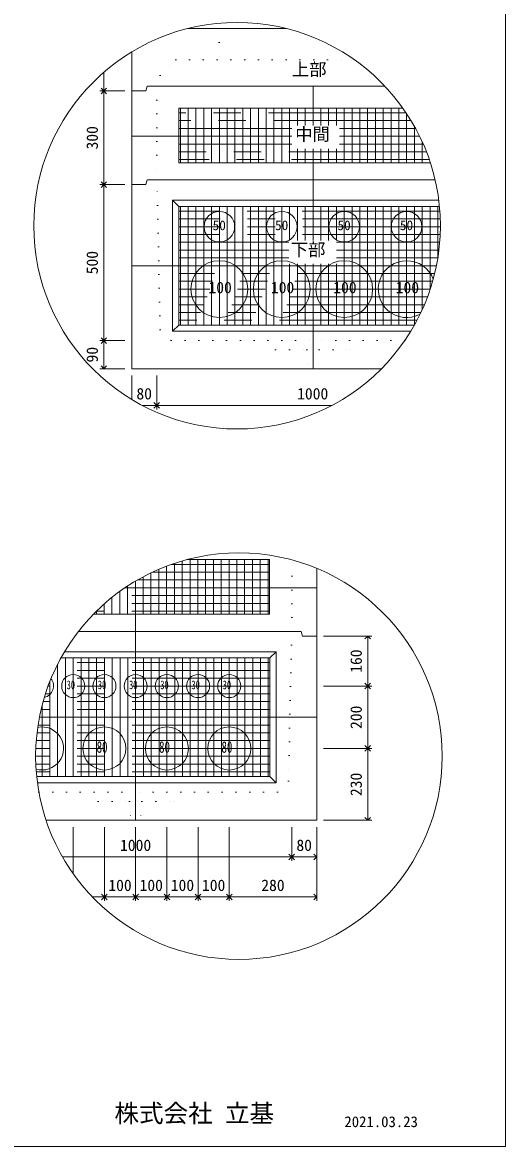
# Model space of a CAD drawing. Units: millimetres, scale not verified. Extents: x -4890 to 4890, y -2339 to 2340.
# Drawn here: x -2944 to -1830, y -1935 to 658 of the extents above; entities that cross this region are included whole.
import ezdxf
from ezdxf.enums import TextEntityAlignment as Align

# ---------------------------------------------------------------- set-up
doc = ezdxf.new("R2010")
doc.units = ezdxf.units.MM
doc.header["$LTSCALE"] = 10
for name, pattern in [('DASHED1', [1.8, 1.2, -0.6]), ('USER2', [50.8, 31.75, -6.35, 6.35, -6.35]), ('USER5', [3.185, 0.01, -3.175])]:
    doc.linetypes.add(name, pattern=pattern)
for name, color, linetype, lineweight in [('0-2_waku', 7, 'Continuous', 18), ('0-3_gaikei', 7, 'Continuous', 18), ('0-4_kakure', 7, 'DASHED1', 5), ('0-5_sunpou', 7, 'Continuous', 5), ('0-8_hole', 7, 'Continuous', 18), ('0-9_uchigawa', 6, 'Continuous', 18), ('0-E_文字１', 7, 'Continuous', 18), ('0-F_コア部分\u3000寸法補助線3', 150, 'USER2', 18), ('1-0_コア部分\u3000寸法補助線2', 150, 'USER2', 18), ('1-1_コア部分\u3000中心補助線', 1, 'Continuous', 18), ('1-2_コア部分\u3000寸法補助線', 7, 'USER2', 5), ('1-3_uchigawa2', 6, 'USER2', 18)]:
    doc.layers.add(name, color=color, linetype=linetype, lineweight=lineweight)
doc.styles.add('ＭＳ ゴシック', font='')
doc.styles.get('ＭＳ ゴシック').set_extended_font_data('MS Gothic')

# ---------------------------------------------------------------- blocks, each defined once
blk = doc.blocks.new('_Open90')
at = {"layer": '0-5_sunpou'}
blk.add_line((0, 0), (-1, 0), dxfattribs=at)
blk.add_lwpolyline([(-0.5, 0.5), (0, 0), (-0.5, -0.5)], dxfattribs=at)

msp = doc.modelspace()

# ---------------------------------------------------------------- linework, layer by layer
at = {"layer": '0-2_waku'}
for p in [(-1830.06, 2339.51), (-4890.06, -1935.49), (-4890.06, -1935.49), (-4890.06, -1935.49), (-4890.06, -1935.49)]:
    msp.add_line(p, (-1830.06, -1935.49), dxfattribs=at)
at = {"layer": '0-3_gaikei'}
for p, q in [((-2562.8, 643.87), (-2508.76, 643.87)), ((-2562.8, 643.87), (-2508.76, 643.87)), ((-2562.8, 643.87), (-2508.76, 643.87)), ((-2335.7, 643.87), (-2562.8, 643.87)), ((-2562.76, 643.87), (-2335.7, 643.87)), ((-2562.76, 643.87), (-2335.7, 643.87)), ((-2692.36, 499.87), (-2692.36, 589.88)), ((-2692.36, 499.87), (-2692.36, -140.93)), ((-2659.96, 499.87), (-2692.36, 499.87)), ((-2659.96, 499.87), (-2692.36, 499.87)), ((-2656.36, 510.67), (-2659.96, 499.87)), ((-2274.14, 510.67), (-2655.74, 510.67)), ((-2108.16, 510.67), (-2274.76, 510.67)), ((-2656.36, 294.67), (-2659.96, 283.87)), ((-2274.14, 294.67), (-2655.74, 294.67)), ((-1992.45, 294.67), (-2274.76, 294.67)), ((-2659.96, 283.87), (-2692.36, 283.87)), ((-2659.96, 283.87), (-2692.36, 283.87)), ((-2692.36, -140.93), (-2116.05, -140.93)), ((-2692.36, -140.93), (-2116.05, -140.93)), ((-2692.36, -140.93), (-2116.05, -140.93)), ((-2265.65, -959.52), (-2265.65, -601.57)), ((-2301.65, -747.12), (-2298.05, -757.92)), ((-2265.65, -757.92), (-2298.05, -757.92))]:
    msp.add_line(p, q, dxfattribs=at)
for points in [[(-2301.65, -747.12), (-2683.25, -747.12), (-2815.32, -747.12)], [(-2889.97, -1182.72), (-2265.65, -1182.72), (-2265.65, -757.92)], [(-2880.82, -1182.72), (-2265.65, -1182.72), (-2265.65, -757.92)]]:
    msp.add_lwpolyline(points, dxfattribs=at)
at = {"layer": '0-4_kakure', "linetype": 'USER5', "lineweight": 18}
for p, q in [((-2490.76, 643.87), (-2490.76, 655.98)), ((-2490.76, 643.87), (-2490.76, 571.87)), ((-2626.94, 535.87), (-2590.94, 571.87)), ((-2590.94, 571.87), (-2178.66, 571.87)), ((-2626.94, 535.87), (-2634.14, 510.67)), ((-2634.14, 510.67), (-2634.14, 294.67)), ((-2626.71, -50.93), (-2634.14, 294.67)), ((-2626.71, -50.93), (-2600.96, -76.13)), ((-2600.96, -76.13), (-2274.14, -76.13)), ((-2360.54, -97.73), (-2382.14, -76.13)), ((-2062.5, -76.13), (-2274.14, -76.13)), ((-2187.74, -97.73), (-2166.14, -76.13)), ((-2360.54, -97.73), (-2288.54, -97.73)), ((-2288.54, -97.73), (-2285.66, -140.93)), ((-2259.74, -97.73), (-2262.62, -140.93)), ((-2259.74, -97.73), (-2187.74, -97.73)), ((-2323.25, -747.12), (-2323.25, -581.99)), ((-2323.25, -747.12), (-2330.69, -1092.72)), ((-2330.69, -1092.72), (-2356.43, -1117.92)), ((-2906.49, -1117.92), (-2683.25, -1117.92)), ((-2769.65, -1139.52), (-2791.25, -1117.92)), ((-2769.65, -1139.52), (-2697.65, -1139.52)), ((-2697.65, -1139.52), (-2694.77, -1182.72)), ((-2356.43, -1117.92), (-2683.25, -1117.92)), ((-2668.85, -1139.52), (-2671.73, -1182.72)), ((-2668.85, -1139.52), (-2596.85, -1139.52)), ((-2596.85, -1139.52), (-2575.25, -1117.92))]:
    msp.add_line(p, q, dxfattribs=at)
at = {"layer": '0-5_sunpou', "color": 150, "lineweight": 18}
for p, q in [((-2756.67, 542.99), (-2756.67, 512.83)), ((-2708.2, 499.87), (-2766.03, 499.87)), ((-2724.04, 499.87), (-2766.03, 499.87)), ((-2756.67, 486.91), (-2756.67, 296.83)), ((-2708.2, 283.87), (-2766.03, 283.87)), ((-2708.2, 283.87), (-2766.03, 283.87)), ((-2756.67, 270.91), (-2756.67, -63.17)), ((-2708.2, -76.13), (-2766.03, -76.13)), ((-2724.04, -76.13), (-2766.03, -76.13)), ((-2756.67, -89.09), (-2756.67, -127.97)), ((-2708.2, -140.93), (-2766.03, -140.93)), ((-2692.36, -156.77), (-2692.36, -211.98)), ((-2634.76, -156.77), (-2634.76, -234.83)), ((-2634.76, -156.77), (-2634.76, -234.83)), ((-2668.57, -225.47), (-2647.72, -225.47)), ((-2621.8, -225.47), (-2229.93, -225.47)), ((-2249.81, -757.92), (-2138.5, -757.92)), ((-2147.86, -770.88), (-2147.86, -860.16)), ((-2249.81, -873.12), (-2138.5, -873.12)), ((-2249.81, -873.12), (-2138.5, -873.12)), ((-2147.86, -886.08), (-2147.86, -1004.16)), ((-2249.81, -1017.12), (-2138.5, -1017.12)), ((-2249.81, -1017.12), (-2138.5, -1017.12)), ((-2147.86, -1030.08), (-2147.86, -1169.76)), ((-2249.81, -1182.72), (-2138.5, -1182.72)), ((-2827.25, -1198.56), (-2827.25, -1306.36)), ((-2755.25, -1198.56), (-2755.25, -1369.02)), ((-2755.25, -1198.56), (-2755.25, -1369.02)), ((-2683.25, -1198.56), (-2683.25, -1369.02)), ((-2683.25, -1198.56), (-2683.25, -1369.02)), ((-2611.25, -1198.56), (-2611.25, -1369.02)), ((-2611.25, -1198.56), (-2611.25, -1369.02)), ((-2539.25, -1198.56), (-2539.25, -1369.02)), ((-2539.25, -1198.56), (-2539.25, -1369.02)), ((-2467.25, -1198.56), (-2467.25, -1369.02)), ((-2467.25, -1198.56), (-2467.25, -1369.02)), ((-2323.25, -1198.56), (-2323.25, -1276.62)), ((-2323.25, -1198.56), (-2323.25, -1276.62)), ((-2265.65, -1198.56), (-2265.65, -1276.62)), ((-2265.65, -1198.56), (-2265.65, -1369.02)), ((-2852.22, -1267.26), (-2336.21, -1267.26)), ((-2310.29, -1267.26), (-2278.61, -1267.26)), ((-2783.12, -1359.66), (-2768.21, -1359.66)), ((-2742.29, -1359.66), (-2696.21, -1359.66)), ((-2670.29, -1359.66), (-2624.21, -1359.66)), ((-2598.29, -1359.66), (-2552.21, -1359.66)), ((-2526.29, -1359.66), (-2480.21, -1359.66)), ((-2454.29, -1359.66), (-2278.61, -1359.66))]:
    msp.add_line(p, q, dxfattribs=at)
for centre in [(-2449.25, 188.95), (-2445.04, -1034.77)]:
    msp.add_circle(centre, 468.88, dxfattribs=at)
at = {"layer": '0-8_hole'}
for centre, radius in [((-2490.14, 186.67), 35.28), ((-2346.14, 186.67), 35.28), ((-2202.14, 186.67), 35.28), ((-2058.14, 186.67), 35.28), ((-2490.14, 42.67), 65.52), ((-2346.14, 42.67), 65.52), ((-2202.14, 42.67), 65.52), ((-2827.25, -873.12), 26.64), ((-2755.25, -873.12), 26.64), ((-2683.25, -873.12), 26.64), ((-2611.25, -873.12), 26.64), ((-2539.25, -873.12), 26.64), ((-2467.25, -873.12), 26.64), ((-2755.25, -1017.12), 49.68), ((-2611.25, -1017.12), 49.68), ((-2467.25, -1017.12), 49.68)]:
    msp.add_circle(centre, radius, dxfattribs=at)
for centre, radius, start, end in [((-2058.14, 42.67), 65.52, 20.66629, 298.32089), ((-2899.25, -873.12), 26.64, 281.59033, 39.2294), ((-2899.25, -1017.12), 49.68, 253.99064, 101.55918)]:
    msp.add_arc(centre, radius, start, end, dxfattribs=at)
at = {"layer": '0-9_uchigawa'}
for p, q in [((-2598.14, 247.87), (-2583.74, 233.47)), ((-2598.14, -54.53), (-2598.14, 247.87)), ((-2583.74, 233.47), (-2274.14, 233.47)), ((-2583.74, -40.13), (-2583.74, 233.47)), ((-2274.14, 233.47), (-1982.49, 233.47)), ((-2598.14, -54.53), (-2583.74, -40.13)), ((-2583.74, -40.13), (-2040.15, -40.13)), ((-2598.14, -54.53), (-2048.55, -54.53)), ((-2359.25, -1096.32), (-2359.25, -793.92)), ((-2373.65, -1081.92), (-2373.65, -808.32)), ((-2911.54, -1081.92), (-2373.65, -1081.92)), ((-2359.25, -1096.32), (-2373.65, -1081.92)), ((-2909.86, -1096.32), (-2359.25, -1096.32))]:
    msp.add_line(p, q, dxfattribs=at)
for points in [[(-2598.14, 247.87), (-2274.14, 247.87), (-1984.09, 247.87)], [(-2855.61, -808.32), (-2683.25, -808.32), (-2373.65, -808.32), (-2359.25, -793.92)], [(-2847.34, -793.92), (-2683.25, -793.92), (-2359.25, -793.92)]]:
    msp.add_lwpolyline(points, dxfattribs=at)
at = {"layer": '0-F_コア部分\u3000寸法補助線3'}
for p, q in [((-2580.14, 334.27), (-2580.14, 460.27)), ((-2544.14, 334.27), (-2544.14, 460.27)), ((-2508.14, 334.27), (-2508.14, 460.27)), ((-2472.14, 334.27), (-2472.14, 460.27)), ((-2436.14, 334.27), (-2436.14, 460.27)), ((-2400.14, 334.27), (-2400.14, 460.27)), ((-2364.14, 334.27), (-2364.14, 460.27)), ((-2328.14, 334.27), (-2328.14, 460.27)), ((-2292.14, 420.5), (-2292.14, 460.27)), ((-2256.14, 420.5), (-2256.14, 460.27)), ((-2220.14, 420.5), (-2220.14, 460.27)), ((-2184.14, 334.27), (-2184.14, 460.27)), ((-2148.14, 334.27), (-2148.14, 460.27)), ((-2112.14, 334.27), (-2112.14, 460.27)), ((-2076.14, 334.27), (-2076.14, 460.27)), ((-2040.14, 334.27), (-2040.14, 418.02)), ((-2323.14, 413.47), (-2583.74, 413.47)), ((-2037.63, 413.47), (-2212.98, 413.47)), ((-2323.14, 377.47), (-2583.74, 377.47)), ((-2292.14, 334.27), (-2292.14, 366.59)), ((-2256.14, 334.27), (-2256.14, 366.59)), ((-2220.14, 334.27), (-2220.14, 366.59)), ((-2019.94, 377.47), (-2212.98, 377.47)), ((-2004.14, 334.27), (-2004.14, 336.33)), ((-2580.14, -40.13), (-2580.14, 233.47)), ((-2544.14, -40.13), (-2544.14, 233.47)), ((-2508.14, -40.13), (-2508.14, 233.47)), ((-2472.14, -40.13), (-2472.14, 233.47)), ((-2436.14, -40.13), (-2436.14, 233.47)), ((-2400.14, -40.13), (-2400.14, 233.47)), ((-2364.14, -40.13), (-2364.14, 233.47)), ((-2328.14, 154.7), (-2328.14, 233.47)), ((-2292.14, 154.7), (-2292.14, 233.47)), ((-2256.14, 154.7), (-2256.14, 233.47)), ((-2220.14, 154.7), (-2220.14, 233.47)), ((-2184.14, -40.13), (-2184.14, 233.47)), ((-2148.14, -40.13), (-2148.14, 233.47)), ((-2112.14, -40.13), (-2112.14, 233.47)), ((-2076.14, -40.13), (-2076.14, 233.47)), ((-2040.14, -40.13), (-2040.14, 233.47)), ((-2004.14, 41.56), (-2004.14, 233.47)), ((-1981.59, 222.67), (-2583.74, 222.67)), ((-1980.38, 186.67), (-2583.74, 186.67)), ((-2329.76, 150.67), (-2583.74, 150.67)), ((-1981.94, 150.67), (-2219.6, 150.67)), ((-2329.76, 114.67), (-2583.74, 114.67)), ((-1986.3, 114.67), (-2219.6, 114.67)), ((-1993.53, 78.67), (-2583.74, 78.67)), ((-2328.14, -40.13), (-2328.14, 100.79)), ((-2292.14, -40.13), (-2292.14, 100.79)), ((-2256.14, -40.13), (-2256.14, 100.79)), ((-2220.14, -40.13), (-2220.14, 100.79)), ((-2003.78, 42.67), (-2583.74, 42.67)), ((-2017.26, 6.67), (-2583.74, 6.67)), ((-2034.28, -29.33), (-2583.74, -29.33)), ((-2593.87, -707.52), (-2593.87, -590.14)), ((-2557.87, -707.52), (-2557.87, -581.52)), ((-2521.87, -707.52), (-2521.87, -581.52)), ((-2485.87, -707.52), (-2485.87, -581.52)), ((-2449.87, -707.52), (-2449.87, -581.52)), ((-2413.87, -707.52), (-2413.87, -581.52)), ((-2377.87, -707.52), (-2377.87, -581.52)), ((-2665.87, -707.52), (-2665.87, -621.15)), ((-2629.87, -707.52), (-2629.87, -603.86)), ((-2701.87, -707.52), (-2701.87, -642.48)), ((-2374.27, -628.32), (-2678.81, -628.32)), ((-2737.87, -707.52), (-2737.87, -668.57)), ((-2374.27, -664.32), (-2732.47, -664.32)), ((-2773.87, -707.52), (-2773.87, -700.52)), ((-2373.65, -819.12), (-2861.39, -819.12)), ((-2845.25, -1081.92), (-2845.25, -808.32)), ((-2809.25, -1081.92), (-2809.25, -808.32)), ((-2773.25, -1081.92), (-2773.25, -808.32)), ((-2737.25, -1081.92), (-2737.25, -808.32)), ((-2701.25, -1081.92), (-2701.25, -808.32)), ((-2665.25, -1081.92), (-2665.25, -808.32)), ((-2629.25, -1081.92), (-2629.25, -808.32)), ((-2593.25, -1081.92), (-2593.25, -808.32)), ((-2557.25, -1081.92), (-2557.25, -808.32)), ((-2521.25, -1081.92), (-2521.25, -808.32)), ((-2485.25, -1081.92), (-2485.25, -808.32)), ((-2449.25, -1081.92), (-2449.25, -808.32)), ((-2413.25, -1081.92), (-2413.25, -808.32)), ((-2377.25, -1081.92), (-2377.25, -808.32)), ((-2373.65, -855.12), (-2878.14, -855.12)), ((-2881.25, -1081.92), (-2881.25, -862.82)), ((-2373.65, -891.12), (-2891.38, -891.12)), ((-2373.65, -927.12), (-2901.4, -927.12)), ((-2373.65, -963.12), (-2908.42, -963.12)), ((-2373.65, -999.12), (-2912.56, -999.12)), ((-2373.65, -1035.12), (-2913.92, -1035.12)), ((-2373.65, -1071.12), (-2912.51, -1071.12))]:
    msp.add_line(p, q, dxfattribs=at)
at = {"layer": '1-0_コア部分\u3000寸法補助線2'}
for p, q in [((-2562.14, 334.27), (-2562.14, 460.27)), ((-2526.14, 334.27), (-2526.14, 460.27)), ((-2490.14, 334.27), (-2490.14, 460.27)), ((-2454.14, 334.27), (-2454.14, 460.27)), ((-2382.14, 334.27), (-2382.14, 460.27)), ((-2310.14, 420.5), (-2310.14, 460.27)), ((-2238.14, 420.5), (-2238.14, 460.27)), ((-2166.14, 334.27), (-2166.14, 460.27)), ((-2094.14, 334.27), (-2094.14, 460.27)), ((-2047.97, 431.47), (-2583.74, 431.47)), ((-2310.14, 334.27), (-2310.14, 366.59)), ((-2238.14, 334.27), (-2238.14, 366.59)), ((-2022.14, 334.27), (-2022.14, 382.4)), ((-2012.48, 359.47), (-2583.74, 359.47)), ((-2526.14, -40.13), (-2526.14, 233.47)), ((-2490.14, -40.13), (-2490.14, 233.47)), ((-2454.14, -40.13), (-2454.14, 233.47)), ((-2382.14, -40.13), (-2382.14, 233.47)), ((-2310.14, 154.7), (-2310.14, 233.47)), ((-2238.14, 154.7), (-2238.14, 233.47)), ((-2166.14, -40.13), (-2166.14, 233.47)), ((-2094.14, -40.13), (-2094.14, 233.47)), ((-2022.14, -4.5), (-2022.14, 233.47)), ((-1980.64, 204.67), (-2583.74, 204.67)), ((-2329.76, 132.67), (-2583.74, 132.67)), ((-1983.77, 132.67), (-2219.6, 132.67)), ((-2310.14, -40.13), (-2310.14, 100.79)), ((-2238.14, -40.13), (-2238.14, 100.79)), ((-1998.27, 60.67), (-2583.74, 60.67)), ((-2025.3, -11.33), (-2583.74, -11.33)), ((-2575.87, -707.52), (-2575.87, -584.51)), ((-2503.87, -707.52), (-2503.87, -581.52)), ((-2431.87, -707.52), (-2431.87, -581.52)), ((-2647.87, -707.52), (-2647.87, -612.03)), ((-2374.27, -610.32), (-2644.27, -610.32)), ((-2719.87, -707.52), (-2719.87, -654.88)), ((-2374.27, -682.32), (-2754.28, -682.32)), ((-2863.25, -1081.92), (-2863.25, -822.76)), ((-2791.25, -1081.92), (-2791.25, -808.32)), ((-2719.25, -1081.92), (-2719.25, -808.32)), ((-2647.25, -1081.92), (-2647.25, -808.32)), ((-2575.25, -1081.92), (-2575.25, -808.32)), ((-2503.25, -1081.92), (-2503.25, -808.32)), ((-2431.25, -1081.92), (-2431.25, -808.32)), ((-2373.65, -837.12), (-2870.23, -837.12)), ((-2899.25, -1081.92), (-2899.25, -918.4)), ((-2373.65, -909.12), (-2896.77, -909.12)), ((-2373.65, -981.12), (-2910.84, -981.12)), ((-2373.65, -1053.12), (-2913.56, -1053.12))]:
    msp.add_line(p, q, dxfattribs=at)
at = {"layer": '1-1_コア部分\u3000中心補助線'}
for p, q in [((-2274.14, 420.5), (-2274.14, 510.67)), ((-2323.14, 395.47), (-2692.36, 395.47)), ((-2028.31, 395.47), (-2212.98, 395.47)), ((-2274.14, 294.67), (-2274.14, 366.59)), ((-2274.14, 154.7), (-2274.14, 294.67)), ((-2691.74, 96.67), (-1989.55, 96.67)), ((-2274.14, -140.93), (-2274.14, 100.79)), ((-2266.88, -646.32), (-2707.64, -646.32)), ((-2683.87, -747.12), (-2683.87, -631.27)), ((-2683.25, -1182.72), (-2683.25, -747.12)), ((-2905.27, -945.12), (-2265.65, -945.12))]:
    msp.add_line(p, q, dxfattribs=at)
at = {"layer": '1-2_コア部分\u3000寸法補助線'}
for p, q in [((-2059.41, 449.47), (-2583.74, 449.47)), ((-2562.14, 334.27), (-2562.14, 460.27)), ((-2490.14, 334.27), (-2490.14, 460.27)), ((-2418.14, 334.27), (-2418.14, 460.27)), ((-2346.14, 334.27), (-2346.14, 460.27)), ((-2202.14, 334.27), (-2202.14, 460.27)), ((-2130.14, 334.27), (-2130.14, 460.27)), ((-2058.14, 334.27), (-2058.14, 447.56)), ((-2005.88, 341.47), (-2583.74, 341.47)), ((-2562.14, -40.13), (-2562.14, 233.47)), ((-2490.14, -40.13), (-2490.14, 233.47)), ((-2418.14, -40.13), (-2418.14, 233.47)), ((-2346.14, -40.13), (-2346.14, 233.47)), ((-2202.14, -40.13), (-2202.14, 233.47)), ((-2130.14, -40.13), (-2130.14, 233.47)), ((-2058.14, -40.13), (-2058.14, 233.47)), ((-1986.14, 115.63), (-1986.14, 233.47)), ((-1980.81, 168.67), (-2583.74, 168.67)), ((-2010.1, 24.67), (-2583.74, 24.67)), ((-2374.27, -592.32), (-2600.24, -592.32)), ((-2539.87, -707.52), (-2539.87, -581.52)), ((-2467.87, -707.52), (-2467.87, -581.52)), ((-2395.87, -707.52), (-2395.87, -581.52)), ((-2611.87, -707.52), (-2611.87, -596.57)), ((-2755.87, -707.52), (-2755.87, -683.72)), ((-2374.27, -700.32), (-2773.66, -700.32)), ((-2827.25, -1081.92), (-2827.25, -808.32)), ((-2755.25, -1081.92), (-2755.25, -808.32)), ((-2611.25, -1081.92), (-2611.25, -808.32)), ((-2539.25, -1081.92), (-2539.25, -808.32)), ((-2467.25, -1081.92), (-2467.25, -808.32)), ((-2395.25, -1081.92), (-2395.25, -808.32)), ((-2373.65, -873.12), (-2885.18, -873.12)), ((-2899.25, -1081.92), (-2899.25, -918.4)), ((-2373.65, -1017.12), (-2913.59, -1017.12))]:
    msp.add_line(p, q, dxfattribs=at)
at = {"layer": '1-3_uchigawa2'}
for p, q in [((-2583.74, 460.27), (-2274.14, 460.27)), ((-2583.74, 460.27), (-2583.74, 334.27)), ((-2066.85, 460.27), (-2274.14, 460.27)), ((-2583.74, 334.27), (-2274.14, 334.27)), ((-2003.46, 334.27), (-2274.14, 334.27)), ((-2374.27, -581.52), (-2565.09, -581.52)), ((-2374.27, -581.52), (-2374.27, -707.52)), ((-2780.83, -707.52), (-2683.87, -707.52)), ((-2374.27, -707.52), (-2683.87, -707.52))]:
    msp.add_line(p, q, dxfattribs=at)

# ---------------------------------------------------------------- block references
at = {"layer": '0-5_sunpou', "xscale": 12.96, "yscale": 12.96}
for p, rotation in [((-2756.67, 499.87), 270), ((-2756.67, 499.87), 90), ((-2756.67, 283.87), 270), ((-2756.67, 283.87), 90), ((-2756.67, -76.13), 270), ((-2756.67, -76.13), 90), ((-2756.67, -140.93), 270), ((-2634.76, -225.47), 180), ((-2147.86, -757.92), 90), ((-2147.86, -873.12), 270), ((-2147.86, -873.12), 90), ((-2147.86, -1017.12), 270), ((-2147.86, -1017.12), 90), ((-2147.86, -1182.72), 270), ((-2323.25, -1267.26), 180), ((-2755.25, -1359.66), 180), ((-2683.25, -1359.66), 180), ((-2611.25, -1359.66), 180), ((-2539.25, -1359.66), 180), ((-2467.25, -1359.66), 180)]:
    msp.add_blockref('_Open90', p, dxfattribs=dict(at, rotation=rotation))
for p in [(-2634.76, -225.47), (-2323.25, -1267.26), (-2265.65, -1267.26), (-2755.25, -1359.66), (-2683.25, -1359.66), (-2611.25, -1359.66), (-2539.25, -1359.66), (-2467.25, -1359.66), (-2265.65, -1359.66)]:
    msp.add_blockref('_Open90', p, dxfattribs=at)

# ---------------------------------------------------------------- texts
at = {"layer": '0-5_sunpou', "style": 'ＭＳ ゴシック'}
for s, p in [('300', (-2762.43, 364.87)), ('500', (-2762.43, 76.87)), ('90', (-2762.43, -126.53)), ('160', (-2153.62, -842.52)), ('200', (-2153.62, -972.12)), ('230', (-2153.62, -1126.92))]:
    msp.add_text(s, height=26.39, rotation=90, dxfattribs=at).set_placement(p, align=Align.BOTTOM_LEFT)
for s, p in [('80', (-2681.56, -219.71)), ('1000', (-2310.76, -219.71)), ('1000', (-2719.25, -1261.5)), ('80', (-2312.45, -1261.5)), ('100', (-2746.25, -1353.9)), ('100', (-2674.25, -1353.9)), ('100', (-2602.25, -1353.9)), ('100', (-2530.25, -1353.9)), ('280', (-2393.45, -1353.9))]:
    msp.add_text(s, height=26.39, dxfattribs=at).set_placement(p, align=Align.BOTTOM_LEFT)
at = {"layer": '0-E_文字１', "style": 'ＭＳ ゴシック'}
for s, height, p in [('上部', 29.33, (-2322.95, 526.23)), ('中間', 29.33, (-2315.23, 376.76)), ('50', 22.43, (-2505.69, 172.02)), ('50', 22.43, (-2361.69, 172.02)), ('50', 22.43, (-2217.69, 172.02)), ('50', 22.43, (-2073.69, 172.02)), ('下部', 29.33, (-2325.46, 110.51)), ('100', 26.39, (-2515.3, 25.26)), ('100', 26.39, (-2371.3, 25.26)), ('100', 26.39, (-2227.3, 25.26)), ('100', 26.39, (-2083.3, 25.26)), ('株式会社 立基', 41.57, (-2732.28, -1892.01)), ('2021.03.23', 24.94, (-2201.77, -1898.22))]:
    msp.add_text(s, height=height, dxfattribs=at).set_placement(p, align=Align.BOTTOM_LEFT)
at = {"layer": '0-E_文字１', "style": 'ＭＳ ゴシック', "width": 0.7}
for s, height, p in [('30', 20.19, (-2842.38, -886.47)), ('30', 20.19, (-2770.38, -886.47)), ('30', 20.19, (-2698.38, -886.47)), ('30', 20.19, (-2626.38, -886.47)), ('30', 20.19, (-2554.38, -886.47)), ('30', 20.19, (-2482.38, -886.47)), ('80', 26.39, (-2773.3, -1034.89)), ('80', 26.39, (-2629.3, -1034.89)), ('80', 26.39, (-2485.3, -1034.89))]:
    msp.add_text(s, height=height, dxfattribs=at).set_placement(p, align=Align.BOTTOM_LEFT)

doc.saveas('drawing.dxf')
